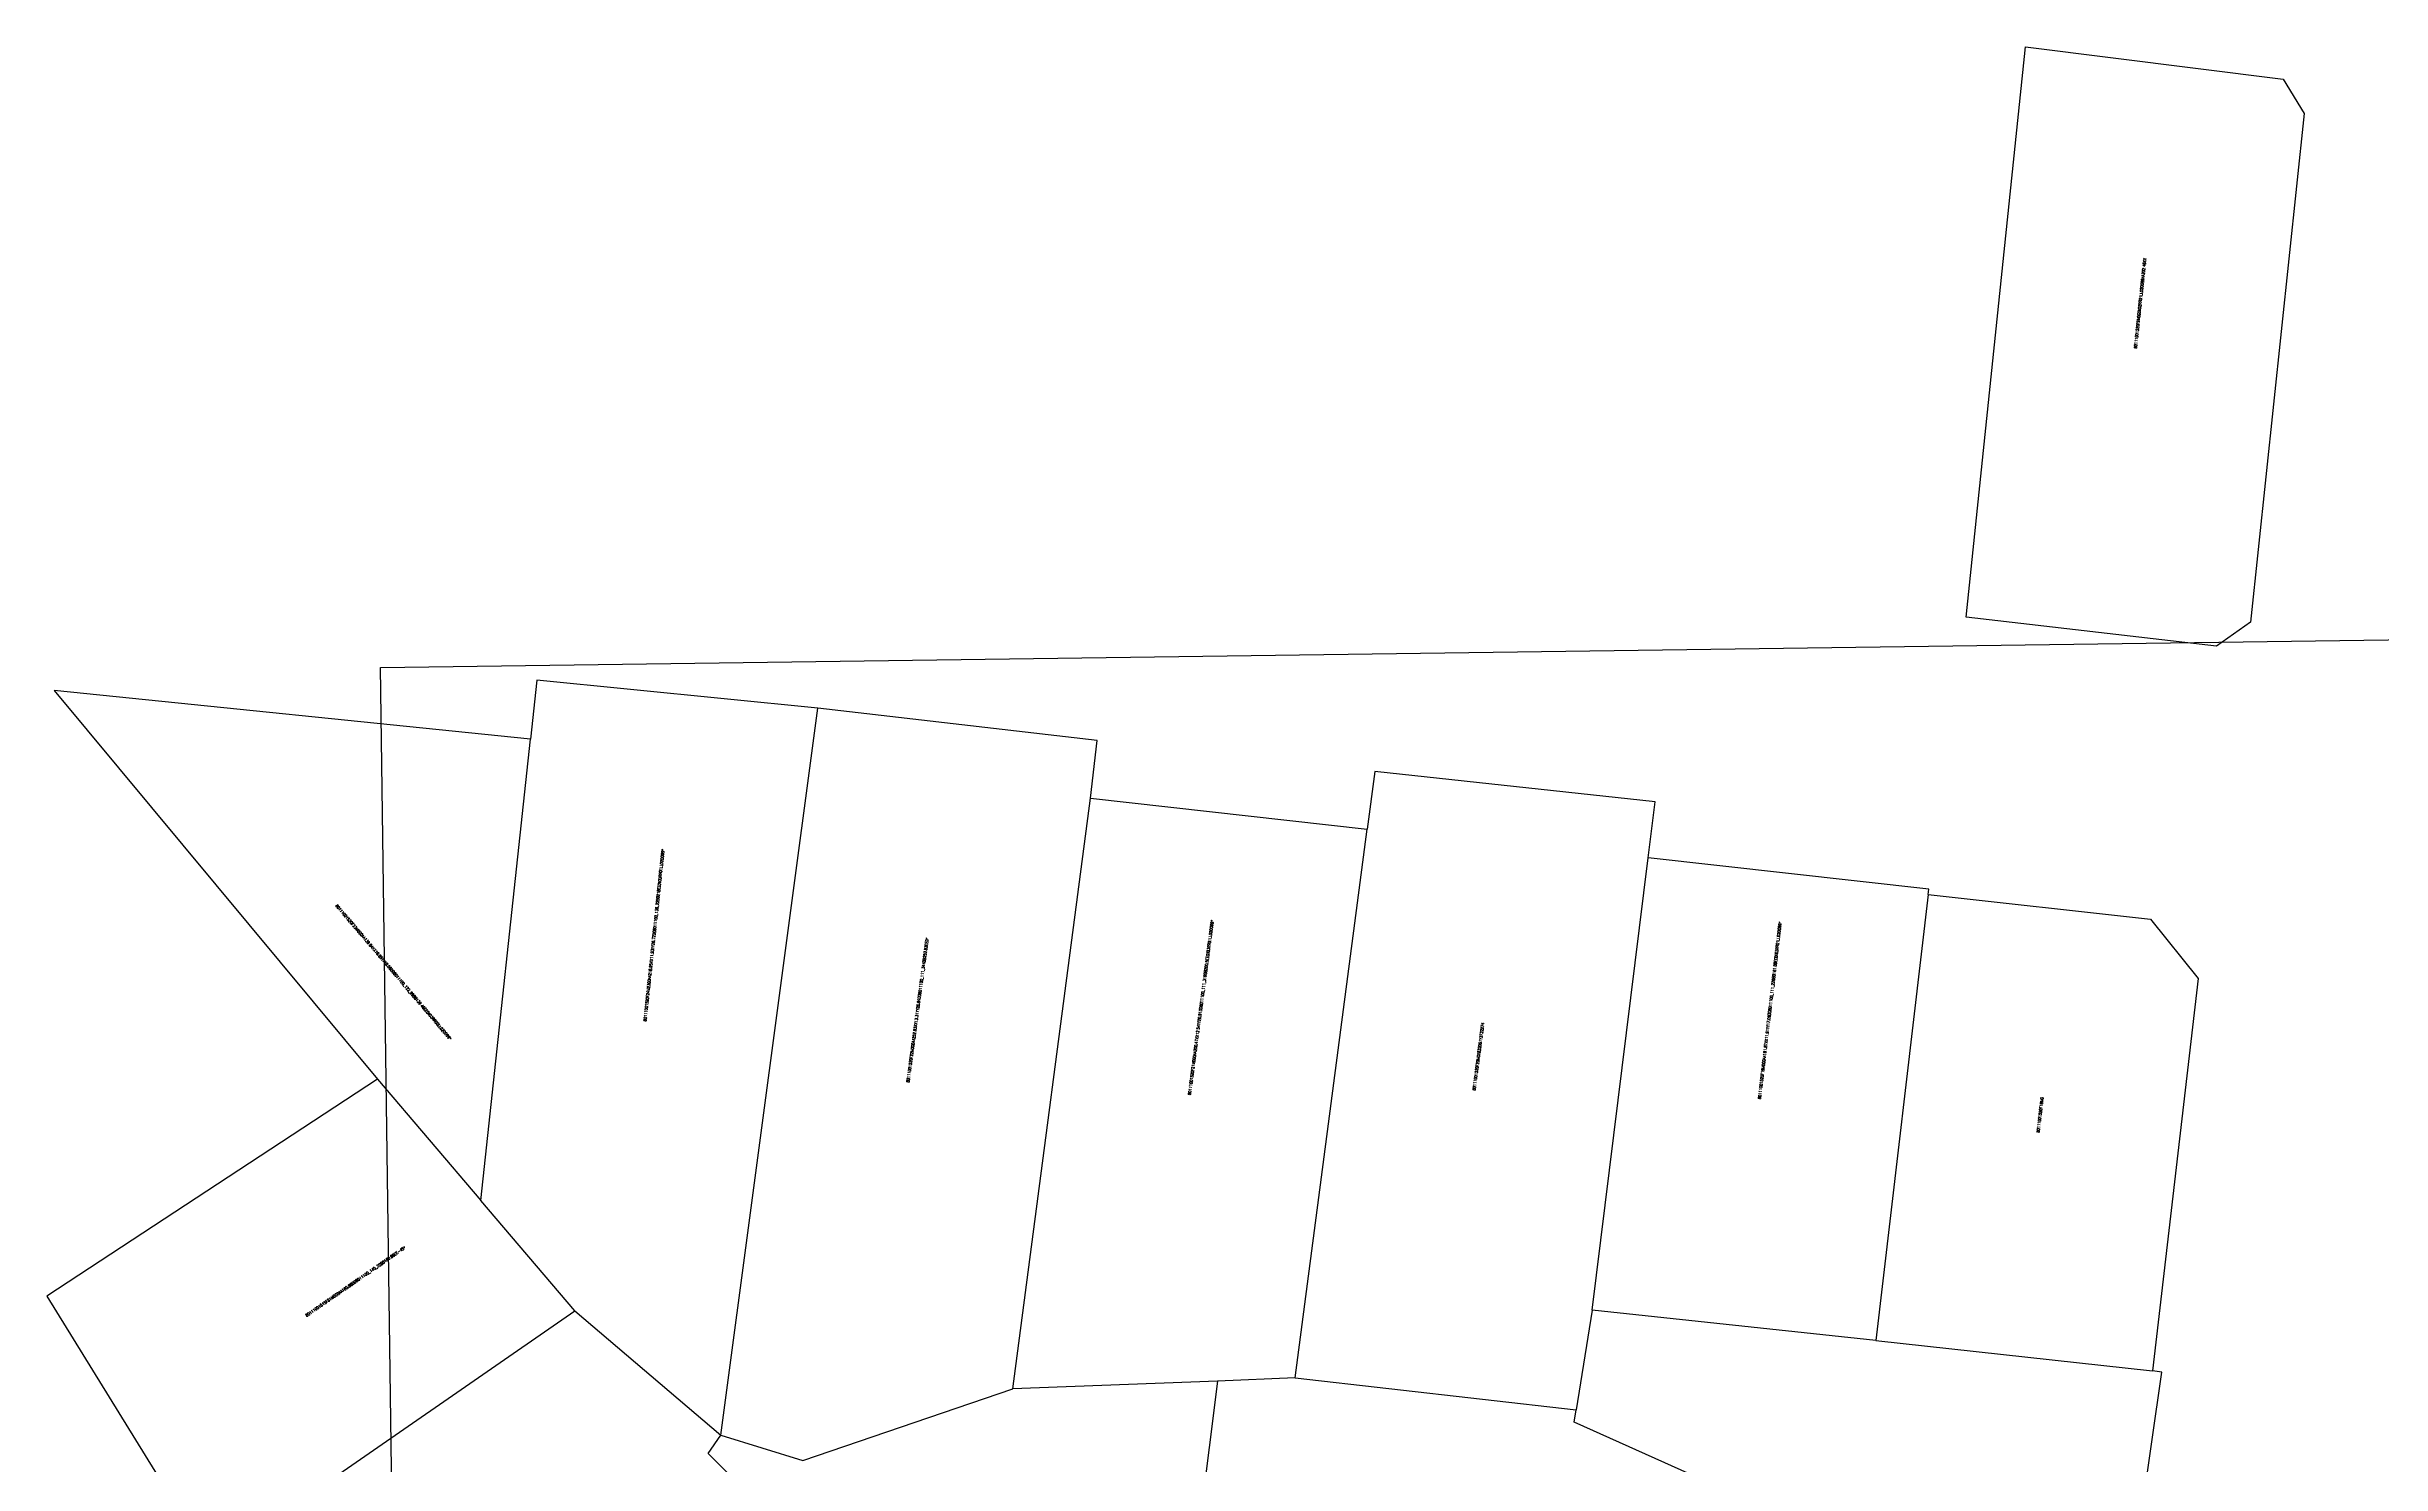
# Model space of a CAD drawing. Extents: x 631941 to 632214, y 3722197 to 3722309.
# Drawn here: x 632010.5 to 632093.1, y 3722259 to 3722309.2 of the extents above; entities that cross this region are included whole.
import ezdxf

# ---------------------------------------------------------------- set-up
doc = ezdxf.new("R2010")
doc.units = 0
doc.layers.get('0').update_dxf_attribs({"linetype": 'CONTINUOUS'})
for name, color, linetype in [('DefArea', 1, 'CONTINUOUS'), ('MainBoundary', 3, 'CONTINUOUS'), ('Out', 1, 'CONTINUOUS')]:
    doc.layers.add(name, color=color, linetype=linetype)
doc.styles.get("Standard").update_dxf_attribs({"font": 'standard'})

msp = doc.modelspace()

# ---------------------------------------------------------------- linework, layer by layer
for p, q in [((632027.86, 3722286.78), (632027.64, 3722284.69)), ((632037.81, 3722285.79), (632027.86, 3722286.78)), ((632034.37, 3722260.05), (632037.81, 3722285.79)), ((632047.69, 3722284.64), (632037.81, 3722285.79)), ((632025.88, 3722268.35), (632027.64, 3722284.69)), ((632047.46, 3722282.6), (632047.69, 3722284.64)), ((632057.52, 3722283.54), (632057.25, 3722281.5)), ((632067.44, 3722282.47), (632057.52, 3722283.54)), ((632044.71, 3722261.68), (632047.46, 3722282.6)), ((632047.46, 3722282.6), (632057.25, 3722281.5)), ((632067.197, 3722280.49), (632067.44, 3722282.47)), ((632054.7, 3722262.07), (632057.25, 3722281.5)), ((632077.11, 3722279.19), (632084.98, 3722278.31)), ((632084.98, 3722278.31), (632086.67, 3722276.21)), ((632086.67, 3722276.21), (632085.05, 3722262.32)), ((632029.2, 3722264.45), (632025.88, 3722268.35)), ((632029.2, 3722264.45), (632034.37, 3722260.05)), ((632065.22, 3722264.47), (632064.65, 3722260.94)), ((632075.26, 3722263.4), (632085.05, 3722262.32)), ((632051.95, 3722261.96), (632044.71, 3722261.68)), ((632051.95, 3722261.96), (632051.29, 3722256.65)), ((632054.7, 3722262.07), (632051.95, 3722261.96)), ((632054.7, 3722262.07), (632064.65, 3722260.94)), ((632085.38, 3722262.28), (632085.05, 3722262.32)), ((632037.28, 3722259.15), (632044.71, 3722261.68)), ((632064.58, 3722260.5), (632064.65, 3722260.94)), ((632069.97, 3722258.08), (632064.58, 3722260.5)), ((632033.92, 3722259.39), (632034.37, 3722260.05)), ((632034.37, 3722260.05), (632037.28, 3722259.15))]:
    msp.add_line(p, q)
at = {"layer": 'DefArea'}
msp.add_lwpolyline([(632120.786, 3722288.588), (632121.212, 3722257.634), (632022.754, 3722256.278), (632022.328, 3722287.232), (632120.786, 3722288.588)], dxfattribs=at)
at = {"layer": 'MainBoundary'}
for p, q in [((632065.22, 3722264.47), (632067.197, 3722280.49)), ((632077.13, 3722279.38), (632067.197, 3722280.49)), ((632077.11, 3722279.19), (632075.26, 3722263.4)), ((632077.11, 3722279.19), (632077.13, 3722279.38)), ((632075.26, 3722263.4), (632065.22, 3722264.47))]:
    msp.add_line(p, q, dxfattribs=at)
at = {"layer": 'Out'}
for p, q in [((632078.45, 3722289.01), (632080.56, 3722309.21)), ((632080.56, 3722309.21), (632089.67, 3722308.06)), ((632089.67, 3722308.06), (632090.42, 3722306.84)), ((632090.42, 3722306.84), (632088.52, 3722288.83)), ((632087.31, 3722287.98), (632078.45, 3722289.01)), ((632088.52, 3722288.83), (632087.31, 3722287.98)), ((632027.64, 3722284.69), (632010.78, 3722286.41)), ((632010.78, 3722286.41), (632022.22, 3722272.65)), ((632022.22, 3722272.65), (632010.51, 3722264.97)), ((632022.22, 3722272.65), (632025.88, 3722268.35)), ((632010.51, 3722264.97), (632015.76, 3722256.48)), ((632017.1, 3722256.07), (632029.2, 3722264.45)), ((632083.95, 3722252.38), (632085.38, 3722262.28)), ((632044.4, 3722249.01), (632033.92, 3722259.39))]:
    msp.add_line(p, q, dxfattribs=at)

# ---------------------------------------------------------------- texts
for s, rotation, p in [('80111001520F24M23G0AA218.95XX11.93YY26.72DD8011100_136_22BB218EE0II03RR01LL02OO99*', 83.99099, (632031.736, 3722274.694)), ('80111001520F21M0G0AA200.47XX12.54YY20.91DD8011100_111_319BB200.5EE0II03RR01LL02OO99*', 82.52321, (632051.008, 3722272.086)), ('80111001520F22M0G0AA252.83XX13.31YY26.64DD8011100_111_344BB252.83EE0*', 82.38786, (632041.043, 3722272.528)), ('80111001520F19M0G0AA161.87XX11.91YY17.09DD8011100_111_226BB161.88EE0II03RR01LL02OO99*', 83.31753, (632071.185, 3722271.939)), ('80111001520F20MGX632061Y3722274', 82.52321, (632061.081, 3722272.243)), ('80111001520F18MG', 83.34761, (632081.047, 3722270.753))]:
    msp.add_text(s, height=0.1, rotation=rotation).set_placement(p)
for s, rotation, p in [('80111001520F9M0G0II02RR01LL02OO99AA202.46XX', 83.97775, (632084.493, 3722298.516)), ('80111001520F23M0G0AA139.84XX16.85YY18.06DD8011100_122_99BB139.46EE0II03RR02LL02OO99*', -49.59681, (632020.723, 3722278.785)), ('80111001515F61M0G0AA160.88DD8011100_145_22BB160.89EE-45*', 34.705, (632019.714, 3722264.23))]:
    msp.add_text(s, height=0.1, rotation=rotation, dxfattribs=at).set_placement(p)

doc.saveas('drawing.dxf')
